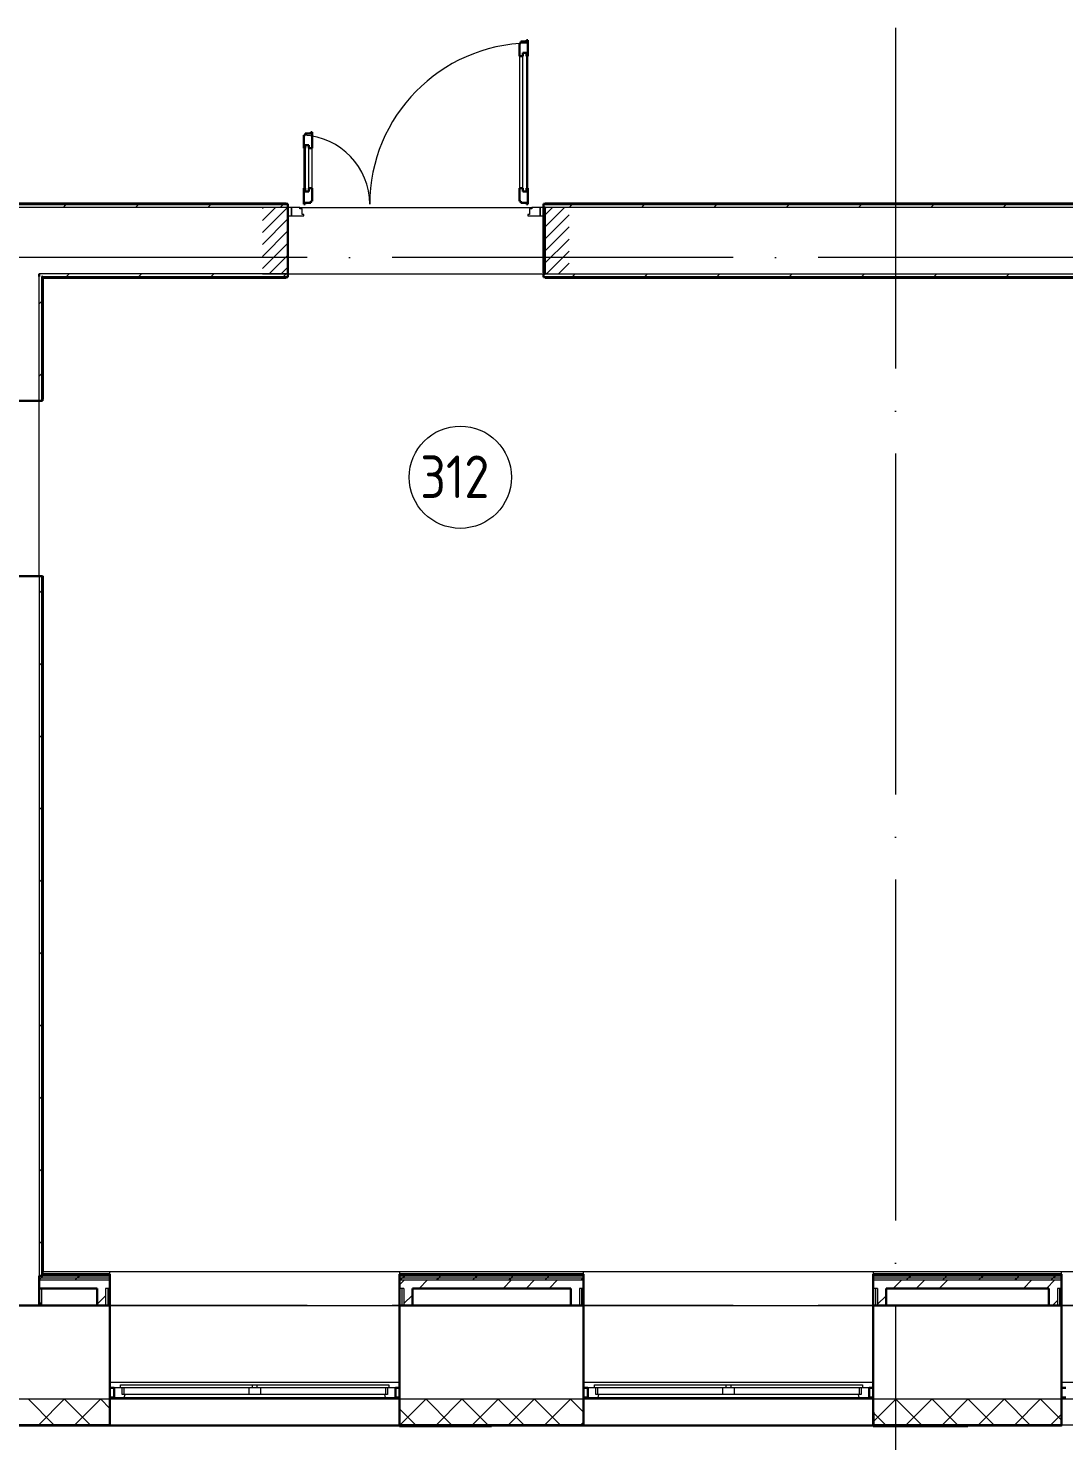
# Model space of a CAD drawing. Header units: millimetres. Extents: x -88595 to 880822, y -1054509 to -148035.
# Drawn here: x 434994 to 441071, y -283645 to -275356 of the extents above; entities that cross this region are included whole.
import ezdxf

# ---------------------------------------------------------------- set-up
doc = ezdxf.new("R2010")
doc.units = ezdxf.units.MM
doc.linetypes.add('ADSK_Линия сетки', pattern=[25, 20, -2.5, 0, -2.5])
doc.linetypes.add('ADSK_Штриховая_ш2 п1_5', pattern=[4.5, 3, -1.5])
for name, color, linetype, lineweight in [('_ Окна', 7, 'Continuous', 30), ('Двери', 7, 'Continuous', 9), ('Марки помещений', 7, 'Continuous', 20), ('Оборудование', 7, 'Continuous', 18), ('Ограждение', 7, 'Continuous', 9), ('Окна', 7, 'Continuous', 9), ('Оси', 7, 'Continuous', 9), ('Стены внутренние', 7, 'Continuous', 18), ('Стены наружные', 7, 'Continuous', 18), ('Стены штриховка', 7, 'Continuous', 9)]:
    doc.layers.add(name, color=color, linetype=linetype, lineweight=lineweight)
doc.layers.add('Двери открывание', color=7, linetype='Continuous', lineweight=9, true_color=0xc0c0c0)
doc.styles.add('GOST Common_2', font='GOST_Common.ttf', dxfattribs={"width": 0.9, "height": 350})

# ---------------------------------------------------------------- blocks, each defined once
blk = doc.blocks.new('3 этаж')
at = {"layer": 'Двери', "lineweight": 18, "true_color": 0xff0000}
h = blk.add_hatch(dxfattribs=at)
h.set_pattern_fill('FP_3', color=1, style=0, pattern_type=2)
h.set_pattern_definition([(45, (449023.9, 649823.86), (-35.3553, 35.3553), [])])
h.paths.add_polyline_path([(450048.9, 649628.9), (450048.9, 650018.9), (449898.9, 650018.9), (449898.9, 649628.9)])
h.paths.add_polyline_path([(448248.9, 649628.9), (448398.9, 649628.9), (448398.9, 650018.9), (448248.9, 650018.9), (448248.9, 650011.7)])
at = {"layer": '_ Окна'}
for p, q in [((447378.9, 643091.9), (447353.9, 643091.9)), ((447353.9, 643033.9), (447378.9, 643033.9)), ((447378.9, 643033.9), (447378.9, 643091.9)), ((449053.9, 643091.9), (449028.9, 643091.9)), ((449028.9, 643091.9), (449028.9, 643033.9)), ((449028.9, 643033.9), (449053.9, 643033.9)), ((450158.9, 643091.9), (450133.9, 643091.9)), ((450133.9, 643033.9), (450158.9, 643033.9)), ((450158.9, 643033.9), (450158.9, 643091.9)), ((451833.9, 643091.9), (451808.9, 643091.9)), ((451808.9, 643091.9), (451808.9, 643033.9)), ((451808.9, 643033.9), (451833.9, 643033.9)), ((452963.9, 643091.9), (452938.9, 643091.9)), ((452938.9, 643033.9), (452963.9, 643033.9))]:
    blk.add_line(p, q, dxfattribs=at)
at = {"layer": '_ Окна', "lineweight": 18}
for p, q in [((447416.9, 643091.9), (447378.9, 643091.9)), ((447378.9, 643091.9), (447378.9, 643033.9)), ((447378.9, 643033.9), (447438.3, 643033.9)), ((447424.9, 643050.9), (447424.9, 643091.9)), ((447436.9, 643050.9), (447424.9, 643050.9)), ((447438.3, 643033.9), (447442.9, 643050.9)), ((448964.9, 643050.9), (448969.5, 643033.9)), ((448969.5, 643033.9), (449028.9, 643033.9)), ((448982.9, 643050.9), (448970.9, 643050.9)), ((448982.9, 643091.9), (448982.9, 643050.9)), ((449028.9, 643091.9), (448990.9, 643091.9)), ((449028.9, 643033.9), (449028.9, 643091.9)), ((450196.9, 643091.9), (450158.9, 643091.9)), ((450158.9, 643091.9), (450158.9, 643033.9)), ((450158.9, 643033.9), (450218.3, 643033.9)), ((450204.9, 643050.9), (450204.9, 643091.9)), ((450216.9, 643050.9), (450204.9, 643050.9)), ((450218.3, 643033.9), (450222.9, 643050.9)), ((451744.9, 643050.9), (451749.5, 643033.9)), ((451749.5, 643033.9), (451808.9, 643033.9)), ((451762.9, 643050.9), (451750.9, 643050.9)), ((451762.9, 643091.9), (451762.9, 643050.9)), ((451808.9, 643091.9), (451770.9, 643091.9)), ((451808.9, 643033.9), (451808.9, 643091.9))]:
    blk.add_line(p, q, dxfattribs=at)
at = {"layer": 'Двери', "lineweight": 30}
for p, q in [((449798.9, 650991.9), (449764.9, 650991.9)), ((449764.9, 650991.9), (449764.9, 650982.9)), ((449806.9, 651000.9), (449798.9, 651000.9)), ((449798.9, 651000.9), (449798.9, 650991.9)), ((449806.9, 650906.9), (449806.9, 651000.9)), ((449764.9, 650982.9), (449756.9, 650982.9)), ((449756.9, 650982.9), (449756.9, 650906.9)), ((449776.9, 650906.9), (449776.9, 650924.9)), ((449776.9, 650924.9), (449797.9, 650924.9)), ((449797.9, 650924.9), (449797.9, 650906.9)), ((449756.9, 650906.9), (449776.9, 650906.9)), ((449797.9, 650906.9), (449806.9, 650906.9)), ((448498.9, 650442.9), (448490.9, 650442.9)), ((448490.9, 650442.9), (448490.9, 650366.9)), ((448532.9, 650451.9), (448498.9, 650451.9)), ((448498.9, 650451.9), (448498.9, 650442.9)), ((448540.9, 650460.9), (448532.9, 650460.9)), ((448532.9, 650460.9), (448532.9, 650451.9)), ((448540.9, 650366.9), (448540.9, 650460.9)), ((448499.9, 650366.9), (448490.9, 650366.9)), ((448499.9, 650384.9), (448499.9, 650366.9)), ((448520.9, 650384.9), (448499.9, 650384.9)), ((448520.9, 650366.9), (448520.9, 650384.9)), ((448540.9, 650366.9), (448520.9, 650366.9)), ((448490.9, 650130.9), (448490.9, 650036.9)), ((448499.9, 650130.9), (448490.9, 650130.9)), ((448499.9, 650112.9), (448499.9, 650130.9)), ((448520.9, 650112.9), (448499.9, 650112.9)), ((448520.9, 650130.9), (448520.9, 650112.9)), ((448540.9, 650130.9), (448520.9, 650130.9)), ((448540.9, 650054.9), (448540.9, 650130.9)), ((449756.9, 650130.9), (449756.9, 650054.9)), ((449756.9, 650130.9), (449776.9, 650130.9)), ((449776.9, 650130.9), (449776.9, 650112.9)), ((449776.9, 650112.9), (449797.9, 650112.9)), ((449797.9, 650130.9), (449806.9, 650130.9)), ((449797.9, 650112.9), (449797.9, 650130.9)), ((449806.9, 650036.9), (449806.9, 650130.9)), ((448490.9, 650036.9), (448498.9, 650036.9)), ((448498.9, 650036.9), (448498.9, 650045.9)), ((448498.9, 650045.9), (448532.9, 650045.9)), ((448532.9, 650045.9), (448532.9, 650054.9)), ((448532.9, 650054.9), (448540.9, 650054.9)), ((449756.9, 650054.9), (449764.9, 650054.9)), ((449764.9, 650054.9), (449764.9, 650045.9)), ((449764.9, 650045.9), (449798.9, 650045.9)), ((449798.9, 650045.9), (449798.9, 650036.9)), ((449798.9, 650036.9), (449806.9, 650036.9))]:
    blk.add_line(p, q, dxfattribs=at)
at = {"layer": 'Двери'}
for p, q in [((449776.9, 650112.9), (449776.9, 650924.9)), ((449776.9, 650924.9), (449797.9, 650924.9)), ((449797.9, 650924.9), (449797.9, 650112.9)), ((449756.9, 650906.9), (449756.9, 650130.9)), ((449806.9, 650130.9), (449806.9, 650906.9)), ((448490.9, 650366.9), (448490.9, 650130.9)), ((448499.9, 650384.9), (448499.9, 650112.9)), ((448520.9, 650384.9), (448499.9, 650384.9)), ((448520.9, 650112.9), (448520.9, 650384.9)), ((448540.9, 650130.9), (448540.9, 650366.9)), ((448499.9, 650112.9), (448520.9, 650112.9)), ((449797.9, 650112.9), (449776.9, 650112.9)), ((448398.9, 650018.9), (448398.9, 649968.9)), ((448418.9, 650018.9), (448398.9, 650018.9)), ((448418.9, 649968.9), (448418.9, 650018.9)), ((448467.9, 650018.9), (448418.9, 650018.9)), ((448418.9, 650018.9), (448418.9, 649968.9)), ((448467.9, 650010.9), (448467.9, 650018.9)), ((448481.9, 650010.9), (448467.9, 650010.9)), ((448481.9, 649976.9), (448481.9, 650010.9)), ((449829.9, 650010.9), (449815.9, 650010.9)), ((449815.9, 650010.9), (449815.9, 649976.9)), ((449829.9, 650018.9), (449829.9, 650010.9)), ((449878.9, 650018.9), (449829.9, 650018.9)), ((449898.9, 650018.9), (449878.9, 650018.9)), ((449878.9, 650018.9), (449878.9, 649968.9)), ((449878.9, 649968.9), (449878.9, 650018.9)), ((449898.9, 649968.9), (449898.9, 650018.9)), ((448398.9, 649968.9), (448418.9, 649968.9)), ((448418.9, 649968.9), (448490.9, 649968.9)), ((448490.9, 649976.9), (448481.9, 649976.9)), ((448490.9, 649968.9), (448490.9, 649976.9)), ((449815.9, 649976.9), (449806.9, 649976.9)), ((449806.9, 649976.9), (449806.9, 649968.9)), ((449806.9, 649968.9), (449878.9, 649968.9)), ((449878.9, 649968.9), (449898.9, 649968.9))]:
    blk.add_line(p, q, dxfattribs=at)
at = {"layer": 'Двери', "linetype": 'ADSK_Штриховая_ш2 п1_5'}
for p, q in [((448398.9, 650018.9), (448248.9, 650018.9)), ((448398.9, 649628.9), (448398.9, 650018.9)), ((450048.9, 650018.9), (449898.9, 650018.9)), ((449898.9, 650018.9), (449898.9, 649628.9)), ((448248.9, 649628.9), (448398.9, 649628.9)), ((449898.9, 649628.9), (450048.9, 649628.9))]:
    blk.add_line(p, q, dxfattribs=at)
at = {"layer": 'Двери открывание'}
for centre, radius, start, end in [((449824.9, 650036.9), 946, 91.09026, 180), ((448472.9, 650036.9), 406, 0, 87.45896)]:
    blk.add_arc(centre, radius, start, end, dxfattribs=at)
at = {"layer": 'Марки помещений'}
blk.add_circle((449410.2, 648435), 300, dxfattribs=at)
at = {"layer": 'Ограждение'}
for p, q in [((448388.9, 650043.9), (446523.9, 650043.9)), ((448388.9, 650043.9), (448388.9, 650038.8)), ((449908.9, 650038.9), (449908.9, 650043.9)), ((455088.9, 650043.9), (449908.9, 650043.9)), ((446958.9, 649608.9), (446963.9, 649603.9)), ((446963.9, 649603.9), (448388.9, 649603.9)), ((446963.9, 648893.9), (446963.9, 649603.9)), ((448388.9, 649608.9), (448388.9, 649603.9)), ((449908.9, 649603.9), (449908.9, 649608.9)), ((449908.9, 649603.9), (454793.9, 649603.9)), ((446963.9, 648893.9), (446958.9, 648893.9)), ((446958.9, 647853.9), (446963.9, 647853.9)), ((446963.9, 643773.9), (446963.9, 647853.9)), ((446958.9, 643773.9), (454798.9, 643773.9)), ((447353.9, 643758.9), (447353.9, 643773.9)), ((447353.9, 643773.9), (449053.9, 643773.9)), ((449053.9, 643773.9), (449053.9, 643758.9)), ((450133.9, 643758.9), (450133.9, 643773.9)), ((450133.9, 643773.9), (451833.9, 643773.9)), ((451833.9, 643773.9), (451833.9, 643758.9)), ((452938.9, 643758.9), (452938.9, 643773.9)), ((452938.9, 643773.9), (454638.9, 643773.9)), ((446953.9, 643573.9), (446953.9, 643673.9)), ((447353.9, 643573.9), (449053.9, 643573.9)), ((450133.9, 643573.9), (451833.9, 643573.9)), ((452938.9, 643573.9), (454638.9, 643573.9)), ((447353.9, 643123.9), (449053.9, 643123.9)), ((450133.9, 643123.9), (451833.9, 643123.9)), ((452938.9, 643123.9), (454638.9, 643123.9))]:
    blk.add_line(p, q, dxfattribs=at)
at = {"layer": 'Окна'}
for p, q in [((447416.9, 643108.9), (448188.9, 643108.9)), ((447416.9, 643091.9), (447416.9, 643108.9)), ((448188.9, 643091.9), (447416.9, 643091.9)), ((447436.9, 643050.9), (447436.9, 643091.9)), ((448168.9, 643050.9), (447436.9, 643050.9)), ((447438.3, 643033.9), (448969.5, 643033.9)), ((448168.9, 643091.9), (448168.9, 643050.9)), ((448238.9, 643050.9), (448168.9, 643050.9)), ((448188.9, 643108.9), (448218.9, 643108.9)), ((448188.9, 643108.9), (448188.9, 643091.9)), ((448218.9, 643091.9), (448188.9, 643091.9)), ((448218.9, 643108.9), (448990.9, 643108.9)), ((448218.9, 643091.9), (448218.9, 643108.9)), ((448990.9, 643091.9), (448218.9, 643091.9)), ((448238.9, 643050.9), (448238.9, 643091.9)), ((448970.9, 643050.9), (448238.9, 643050.9)), ((448970.9, 643091.9), (448970.9, 643050.9)), ((448990.9, 643108.9), (448990.9, 643091.9)), ((450196.9, 643108.9), (450968.9, 643108.9)), ((450196.9, 643091.9), (450196.9, 643108.9)), ((450968.9, 643091.9), (450196.9, 643091.9)), ((450216.9, 643050.9), (450216.9, 643091.9)), ((450948.9, 643050.9), (450216.9, 643050.9)), ((450218.3, 643033.9), (451749.5, 643033.9)), ((450948.9, 643091.9), (450948.9, 643050.9)), ((451018.9, 643050.9), (450948.9, 643050.9)), ((450968.9, 643108.9), (450998.9, 643108.9)), ((450968.9, 643108.9), (450968.9, 643091.9)), ((450998.9, 643091.9), (450968.9, 643091.9)), ((450998.9, 643108.9), (451770.9, 643108.9)), ((450998.9, 643091.9), (450998.9, 643108.9)), ((451770.9, 643091.9), (450998.9, 643091.9)), ((451018.9, 643050.9), (451018.9, 643091.9)), ((451750.9, 643050.9), (451018.9, 643050.9)), ((451750.9, 643091.9), (451750.9, 643050.9)), ((451770.9, 643108.9), (451770.9, 643091.9))]:
    blk.add_line(p, q, dxfattribs=at)
at = {"layer": 'Оси', "linetype": 'ADSK_Линия сетки', "ltscale": 100}
for p, q in [((451963.9, 661073.9), (451963.9, 629947.7)), ((466011.2, 649723.9), (389071.6, 649723.9)), ((466011.2, 643573.9), (389071.6, 643573.9))]:
    blk.add_line(p, q, dxfattribs=at)
at = {"layer": 'Стены внутренние'}
for p, q in [((448398.9, 650018.9), (446548.9, 650018.9)), ((448467.9, 650018.9), (449829.9, 650018.9)), ((455098.9, 650018.9), (449908.9, 650018.9)), ((449908.9, 650013.9), (449908.9, 649633.9)), ((446938.9, 647853.9), (446938.9, 649613.9)), ((448398.9, 649628.9), (449898.9, 649628.9)), ((449908.9, 649628.9), (454803.9, 649628.9)), ((458508.9, 643023.9), (432359.9, 643023.9)), ((449053.9, 642871.9), (447353.9, 642871.9)), ((451833.9, 642871.9), (450133.9, 642871.9)), ((454638.9, 642871.9), (452938.9, 642871.9))]:
    blk.add_line(p, q, dxfattribs=at)
at = {"layer": 'Стены внутренние', "lineweight": 30}
for p, q in [((448398.9, 649628.9), (448398.9, 650018.9)), ((449908.9, 650018.9), (449908.9, 650013.9)), ((446938.9, 649613.9), (446938.9, 649628.9)), ((449908.9, 649633.9), (449908.9, 649628.9)), ((446598.9, 648883.9), (446938.9, 648883.9)), ((446938.9, 647853.9), (446598.9, 647853.9)), ((446938.9, 643573.9), (446938.9, 643673.9)), ((447278.9, 643573.9), (446548.9, 643573.9)), ((447353.9, 642871.9), (447353.9, 643573.9)), ((449053.9, 643573.9), (449053.9, 642871.9)), ((450058.9, 643573.9), (449128.9, 643573.9)), ((450133.9, 642871.9), (450133.9, 643573.9)), ((451833.9, 643573.9), (451833.9, 642871.9)), ((452863.9, 643573.9), (451908.9, 643573.9)), ((452938.9, 642871.9), (452938.9, 643573.9)), ((446278.9, 642871.9), (447353.9, 642871.9)), ((449053.9, 642871.9), (450133.9, 642871.9)), ((451833.9, 642871.9), (452938.9, 642871.9))]:
    blk.add_line(p, q, dxfattribs=at)
at = {"layer": 'Стены внутренние', "linetype": 'Continuous', "lineweight": 9}
for p, q in [((447025.5, 642873.9), (446875.5, 643023.9)), ((446936, 642873.9), (447086, 643023.9)), ((447237.6, 642873.9), (447087.6, 643023.9)), ((447148.2, 642873.9), (447298.2, 643023.9)), ((447353.9, 642969.7), (447299.8, 643023.9)), ((449146.8, 642873.9), (449053.9, 642966.8)), ((449057.4, 642873.9), (449207.4, 643023.9)), ((449358.9, 642873.9), (449208.9, 643023.9)), ((449269.5, 642873.9), (449419.5, 643023.9)), ((449571.1, 642873.9), (449421.1, 643023.9)), ((449481.6, 642873.9), (449631.6, 643023.9)), ((449783.2, 642873.9), (449633.2, 643023.9)), ((449693.8, 642873.9), (449843.8, 643023.9)), ((449995.3, 642873.9), (449845.3, 643023.9)), ((449905.9, 642873.9), (450055.9, 643023.9)), ((450133.5, 642947.9), (450057.5, 643023.9)), ((451835.9, 642894.7), (451965.1, 643023.9)), ((452116.7, 642873.9), (451966.7, 643023.9)), ((452027.2, 642873.9), (452177.2, 643023.9)), ((452328.8, 642873.9), (452178.8, 643023.9)), ((452239.3, 642873.9), (452389.3, 643023.9)), ((452540.9, 642873.9), (452390.9, 643023.9)), ((452451.5, 642873.9), (452601.5, 643023.9)), ((452753.1, 642873.9), (452603.1, 643023.9)), ((452663.6, 642873.9), (452813.6, 643023.9)), ((452936.9, 642902.2), (452815.2, 643023.9)), ((446914.3, 642871.9), (446913.1, 642873.9)), ((449121.9, 642872.6), (449121.5, 642871.9)), ((449474.6, 642873.9), (449473.4, 642871.9)), ((450118, 642873.9), (450131.9, 642887.7)), ((450131.9, 642884), (450133.9, 642884)), ((451904.5, 642873.9), (451835.9, 642942.5)), ((451938.2, 642873.9), (451937.1, 642871.9)), ((451959, 642871.9), (451957.8, 642873.9)), ((452193.6, 642871.9), (452192.4, 642873.9)), ((452780.2, 642871.9), (452779, 642873.9)), ((452875.7, 642873.9), (452936.9, 642935))]:
    blk.add_line(p, q, dxfattribs=at)
at = {"layer": 'Стены наружные', "lineweight": 30}
for p, q in [((448398.9, 650038.9), (446528.9, 650038.9)), ((448398.9, 650018.9), (448398.9, 650038.9)), ((449898.9, 650038.9), (449898.9, 650018.9)), ((455098.9, 650038.9), (449898.9, 650038.9)), ((449898.9, 650018.9), (449908.9, 650018.9)), ((449908.9, 650013.9), (449898.9, 650013.9)), ((449898.9, 650013.9), (449898.9, 649633.9)), ((446953.9, 649613.9), (446958.9, 649613.9)), ((446958.9, 648883.9), (446958.9, 649608.9)), ((446958.9, 649608.9), (448398.9, 649608.9)), ((448398.9, 649608.9), (448398.9, 649628.9)), ((449898.9, 649633.9), (449908.9, 649633.9)), ((449908.9, 649628.9), (449898.9, 649628.9)), ((449898.9, 649628.9), (449898.9, 649608.9)), ((449898.9, 649608.9), (454798.9, 649608.9)), ((446938.9, 648883.9), (446958.9, 648883.9)), ((446958.9, 647853.9), (446938.9, 647853.9)), ((446958.9, 643758.9), (446958.9, 647853.9)), ((446938.9, 643748.9), (446953.9, 643748.9)), ((446953.9, 643748.9), (446938.9, 643748.9)), ((446938.9, 643748.9), (446938.9, 643673.9)), ((446958.9, 643753.9), (446953.9, 643753.9)), ((447353.9, 643758.9), (446958.9, 643758.9)), ((447353.9, 643573.9), (447353.9, 643758.9)), ((450133.9, 643758.9), (449053.9, 643758.9)), ((449053.9, 643758.9), (449053.9, 643573.9)), ((450133.9, 643573.9), (450133.9, 643758.9)), ((452938.9, 643758.9), (451833.9, 643758.9)), ((451833.9, 643758.9), (451833.9, 643573.9)), ((452938.9, 643573.9), (452938.9, 643758.9)), ((446938.9, 643673.9), (447278.9, 643673.9)), ((447278.9, 643673.9), (447278.9, 643573.9)), ((449128.9, 643673.9), (450058.9, 643673.9)), ((449128.9, 643573.9), (449128.9, 643673.9)), ((450058.9, 643673.9), (450058.9, 643573.9)), ((451908.9, 643673.9), (452863.9, 643673.9)), ((451908.9, 643573.9), (451908.9, 643673.9)), ((452863.9, 643673.9), (452863.9, 643573.9)), ((447278.9, 643573.9), (447353.9, 643573.9)), ((449053.9, 643573.9), (449128.9, 643573.9)), ((450058.9, 643573.9), (450133.9, 643573.9)), ((451833.9, 643573.9), (451908.9, 643573.9)), ((452863.9, 643573.9), (452938.9, 643573.9)), ((449593.9, 642871.9), (449053.9, 642871.9)), ((449053.9, 642871.9), (449053.9, 642866.9)), ((449593.9, 642871.9), (449593.9, 642866.9)), ((451833.9, 642871.9), (452388.9, 642871.9)), ((451833.9, 642871.9), (451833.9, 642866.9)), ((452388.9, 642871.9), (452388.9, 642866.9)), ((449053.9, 642866.9), (449593.9, 642866.9)), ((452388.9, 642866.9), (451833.9, 642866.9))]:
    blk.add_line(p, q, dxfattribs=at)
at = {"layer": 'Стены наружные', "linetype": 'Continuous', "lineweight": 9}
for p, q in [((446883.6, 650033.9), (446888.6, 650038.9)), ((446954.3, 650033.9), (446959.3, 650038.9)), ((447025, 650033.9), (447030, 650038.9)), ((447080.7, 650018.9), (447095.7, 650033.9)), ((447095.7, 650033.9), (447100.7, 650038.9)), ((447166.4, 650033.9), (447171.4, 650038.9)), ((447237.1, 650033.9), (447242.1, 650038.9)), ((447307.8, 650033.9), (447312.8, 650038.9)), ((447378.5, 650033.9), (447383.5, 650038.9)), ((447449.2, 650033.9), (447454.2, 650038.9)), ((447505, 650018.9), (447520, 650033.9)), ((447520, 650033.9), (447525, 650038.9)), ((447590.7, 650033.9), (447595.7, 650038.9)), ((447661.4, 650033.9), (447666.4, 650038.9)), ((447732.1, 650033.9), (447737.1, 650038.9)), ((447802.8, 650033.9), (447807.8, 650038.9)), ((447873.5, 650033.9), (447878.5, 650038.9)), ((447929.2, 650018.9), (447944.2, 650033.9)), ((447944.2, 650033.9), (447949.2, 650038.9)), ((448014.9, 650033.9), (448019.9, 650038.9)), ((448085.6, 650033.9), (448090.6, 650038.9)), ((448156.3, 650033.9), (448161.3, 650038.9)), ((448227.1, 650033.9), (448232.1, 650038.9)), ((448297.8, 650033.9), (448302.8, 650038.9)), ((448353.5, 650018.9), (448368.5, 650033.9)), ((448368.5, 650033.9), (448373.5, 650038.9)), ((449924.1, 650033.9), (449929.1, 650038.9)), ((449994.8, 650033.9), (449999.8, 650038.9)), ((450050.5, 650018.9), (450065.5, 650033.9)), ((450065.5, 650033.9), (450070.5, 650038.9)), ((450136.2, 650033.9), (450141.2, 650038.9)), ((450207, 650033.9), (450212, 650038.9)), ((450277.7, 650033.9), (450282.7, 650038.9)), ((450348.4, 650033.9), (450353.4, 650038.9)), ((450419.1, 650033.9), (450424.1, 650038.9)), ((450474.8, 650018.9), (450489.8, 650033.9)), ((450489.8, 650033.9), (450494.8, 650038.9)), ((450560.5, 650033.9), (450565.5, 650038.9)), ((450631.2, 650033.9), (450636.2, 650038.9)), ((450701.9, 650033.9), (450706.9, 650038.9)), ((450772.6, 650033.9), (450777.6, 650038.9)), ((450843.4, 650033.9), (450848.4, 650038.9)), ((450899.1, 650018.9), (450914.1, 650033.9)), ((450914.1, 650033.9), (450919.1, 650038.9)), ((450984.8, 650033.9), (450989.8, 650038.9)), ((451055.5, 650033.9), (451060.5, 650038.9)), ((451126.2, 650033.9), (451131.2, 650038.9)), ((451196.9, 650033.9), (451201.9, 650038.9)), ((451267.6, 650033.9), (451272.6, 650038.9)), ((451323.3, 650018.9), (451338.3, 650033.9)), ((451338.3, 650033.9), (451343.3, 650038.9)), ((451409, 650033.9), (451414, 650038.9)), ((451479.8, 650033.9), (451484.8, 650038.9)), ((451550.5, 650033.9), (451555.5, 650038.9)), ((451621.2, 650033.9), (451626.2, 650038.9)), ((451691.9, 650033.9), (451696.9, 650038.9)), ((451747.6, 650018.9), (451762.6, 650033.9)), ((451762.6, 650033.9), (451767.6, 650038.9)), ((451833.3, 650033.9), (451838.3, 650038.9)), ((451904, 650033.9), (451909, 650038.9)), ((451974.7, 650033.9), (451979.7, 650038.9)), ((452045.4, 650033.9), (452050.4, 650038.9)), ((452116.1, 650033.9), (452121.1, 650038.9)), ((452171.9, 650018.9), (452186.9, 650033.9)), ((452186.9, 650033.9), (452191.9, 650038.9)), ((452257.6, 650033.9), (452262.6, 650038.9)), ((452328.3, 650033.9), (452333.3, 650038.9)), ((452399, 650033.9), (452404, 650038.9)), ((452469.7, 650033.9), (452474.7, 650038.9)), ((452540.4, 650033.9), (452545.4, 650038.9)), ((452596.1, 650018.9), (452611.1, 650033.9)), ((452611.1, 650033.9), (452616.1, 650038.9)), ((452681.8, 650033.9), (452686.8, 650038.9)), ((452752.5, 650033.9), (452757.5, 650038.9)), ((452823.3, 650033.9), (452828.3, 650038.9)), ((452894, 650033.9), (452899, 650038.9)), ((449898.9, 649815.8), (449908.9, 649825.8)), ((449898.9, 649658.6), (449908.9, 649668.6)), ((446953.9, 649609.2), (446958.5, 649613.9)), ((447024.2, 649608.9), (447029.2, 649613.9)), ((447095, 649608.9), (447100, 649613.9)), ((447100, 649613.9), (447115, 649628.9)), ((447165.7, 649608.9), (447170.7, 649613.9)), ((447236.4, 649608.9), (447241.4, 649613.9)), ((447307.1, 649608.9), (447312.1, 649613.9)), ((447377.8, 649608.9), (447382.8, 649613.9)), ((447448.5, 649608.9), (447453.5, 649613.9)), ((447519.2, 649608.9), (447524.2, 649613.9)), ((447524.2, 649613.9), (447539.2, 649628.9)), ((447589.9, 649608.9), (447594.9, 649613.9)), ((447660.6, 649608.9), (447665.6, 649613.9)), ((447731.3, 649608.9), (447736.3, 649613.9)), ((447802.1, 649608.9), (447807.1, 649613.9)), ((447872.8, 649608.9), (447877.8, 649613.9)), ((447943.5, 649608.9), (447948.5, 649613.9)), ((447948.5, 649613.9), (447963.5, 649628.9)), ((448014.2, 649608.9), (448019.2, 649613.9)), ((448084.9, 649608.9), (448089.9, 649613.9)), ((448155.6, 649608.9), (448160.6, 649613.9)), ((448226.3, 649608.9), (448231.3, 649613.9)), ((448297, 649608.9), (448302, 649613.9)), ((448367.7, 649608.9), (448372.7, 649613.9)), ((448372.7, 649613.9), (448387.7, 649628.9)), ((449923.4, 649608.9), (449928.4, 649613.9)), ((449994.1, 649608.9), (449999.1, 649613.9)), ((450064.8, 649608.9), (450069.8, 649613.9)), ((450069.8, 649613.9), (450084.8, 649628.9)), ((450135.5, 649608.9), (450140.5, 649613.9)), ((450206.2, 649608.9), (450211.2, 649613.9)), ((450276.9, 649608.9), (450281.9, 649613.9)), ((450347.6, 649608.9), (450352.6, 649613.9)), ((450418.4, 649608.9), (450423.4, 649613.9)), ((450489.1, 649608.9), (450494.1, 649613.9)), ((450494.1, 649613.9), (450509.1, 649628.9)), ((450559.8, 649608.9), (450564.8, 649613.9)), ((450630.5, 649608.9), (450635.5, 649613.9)), ((450701.2, 649608.9), (450706.2, 649613.9)), ((450771.9, 649608.9), (450776.9, 649613.9)), ((450842.6, 649608.9), (450847.6, 649613.9)), ((450913.3, 649608.9), (450918.3, 649613.9)), ((450918.3, 649613.9), (450933.3, 649628.9)), ((450984, 649608.9), (450989, 649613.9)), ((451054.8, 649608.9), (451059.8, 649613.9)), ((451125.5, 649608.9), (451130.5, 649613.9)), ((451196.2, 649608.9), (451201.2, 649613.9)), ((451266.9, 649608.9), (451271.9, 649613.9)), ((451337.6, 649608.9), (451342.6, 649613.9)), ((451342.6, 649613.9), (451357.6, 649628.9)), ((451408.3, 649608.9), (451413.3, 649613.9)), ((451479, 649608.9), (451484, 649613.9)), ((451549.7, 649608.9), (451554.7, 649613.9)), ((451620.4, 649608.9), (451625.4, 649613.9)), ((451691.1, 649608.9), (451696.1, 649613.9)), ((451761.9, 649608.9), (451766.9, 649613.9)), ((451766.9, 649613.9), (451781.9, 649628.9)), ((451832.6, 649608.9), (451837.6, 649613.9)), ((451903.3, 649608.9), (451908.3, 649613.9)), ((451974, 649608.9), (451979, 649613.9)), ((452044.7, 649608.9), (452049.7, 649613.9)), ((452115.4, 649608.9), (452120.4, 649613.9)), ((452186.1, 649608.9), (452191.1, 649613.9)), ((452191.1, 649613.9), (452206.1, 649628.9)), ((452256.8, 649608.9), (452261.8, 649613.9)), ((452327.5, 649608.9), (452332.5, 649613.9)), ((452398.3, 649608.9), (452403.3, 649613.9)), ((452469, 649608.9), (452474, 649613.9)), ((452539.7, 649608.9), (452544.7, 649613.9)), ((452610.4, 649608.9), (452615.4, 649613.9)), ((452615.4, 649613.9), (452630.4, 649628.9)), ((452681.1, 649608.9), (452686.1, 649613.9)), ((452751.8, 649608.9), (452756.8, 649613.9)), ((452822.5, 649608.9), (452827.5, 649613.9)), ((452893.2, 649608.9), (452898.2, 649613.9)), ((446953.9, 649538.5), (446958.9, 649543.5)), ((446938.9, 649452.8), (446953.9, 649467.8)), ((446953.9, 649467.8), (446958.9, 649472.8)), ((446953.9, 649397.1), (446958.9, 649402.1)), ((446953.9, 649326.4), (446958.9, 649331.4)), ((446953.9, 649255.7), (446958.9, 649260.7)), ((446953.9, 649185), (446958.9, 649190)), ((446953.9, 649114.3), (446958.9, 649119.3)), ((446938.9, 649028.5), (446953.9, 649043.5)), ((446953.9, 649043.5), (446958.9, 649048.5)), ((446953.9, 648972.8), (446958.9, 648977.8)), ((446953.9, 648902.1), (446958.9, 648907.1)), ((446953.9, 647841.5), (446958.9, 647846.5)), ((446938.9, 647755.8), (446953.9, 647770.8)), ((446953.9, 647770.8), (446958.9, 647775.8)), ((446953.9, 647700), (446958.9, 647705)), ((446953.9, 647629.3), (446958.9, 647634.3)), ((446953.9, 647558.6), (446958.9, 647563.6)), ((446953.9, 647487.9), (446958.9, 647492.9)), ((446938.9, 647331.5), (446953.9, 647346.5)), ((446953.9, 647417.2), (446958.9, 647422.2)), ((446953.9, 647346.5), (446958.9, 647351.5)), ((446953.9, 647275.8), (446958.9, 647280.8)), ((446953.9, 647205.1), (446958.9, 647210.1)), ((446953.9, 647134.4), (446958.9, 647139.4)), ((446953.9, 647063.6), (446958.9, 647068.6)), ((446953.9, 646992.9), (446958.9, 646997.9)), ((446938.9, 646907.2), (446953.9, 646922.2)), ((446953.9, 646922.2), (446958.9, 646927.2)), ((446953.9, 646851.5), (446958.9, 646856.5)), ((446953.9, 646780.8), (446958.9, 646785.8)), ((446953.9, 646710.1), (446958.9, 646715.1)), ((446953.9, 646639.4), (446958.9, 646644.4)), ((446953.9, 646568.7), (446958.9, 646573.7)), ((446938.9, 646483), (446953.9, 646498)), ((446953.9, 646498), (446958.9, 646503)), ((446953.9, 646427.2), (446958.9, 646432.2)), ((446953.9, 646356.5), (446958.9, 646361.5)), ((446953.9, 646285.8), (446958.9, 646290.8)), ((446953.9, 646215.1), (446958.9, 646220.1)), ((446953.9, 646144.4), (446958.9, 646149.4)), ((446938.9, 646058.7), (446953.9, 646073.7)), ((446953.9, 646073.7), (446958.9, 646078.7)), ((446953.9, 646003), (446958.9, 646008)), ((446953.9, 645932.3), (446958.9, 645937.3)), ((446953.9, 645861.6), (446958.9, 645866.6)), ((446953.9, 645790.9), (446958.9, 645795.9)), ((446953.9, 645720.1), (446958.9, 645725.1)), ((446938.9, 645634.4), (446953.9, 645649.4)), ((446953.9, 645649.4), (446958.9, 645654.4)), ((446953.9, 645578.7), (446958.9, 645583.7)), ((446953.9, 645508), (446958.9, 645513)), ((446953.9, 645437.3), (446958.9, 645442.3)), ((446953.9, 645366.6), (446958.9, 645371.6)), ((446953.9, 645295.9), (446958.9, 645300.9)), ((446938.9, 645210.2), (446953.9, 645225.2)), ((446953.9, 645225.2), (446958.9, 645230.2)), ((446953.9, 645154.5), (446958.9, 645159.5)), ((446953.9, 645083.7), (446958.9, 645088.7)), ((446953.9, 645013), (446958.9, 645018)), ((446953.9, 644942.3), (446958.9, 644947.3)), ((446953.9, 644871.6), (446958.9, 644876.6)), ((446938.9, 644785.9), (446953.9, 644800.9)), ((446953.9, 644800.9), (446958.9, 644805.9)), ((446953.9, 644730.2), (446958.9, 644735.2)), ((446953.9, 644659.5), (446958.9, 644664.5)), ((446953.9, 644588.8), (446958.9, 644593.8)), ((446953.9, 644518.1), (446958.9, 644523.1)), ((446953.9, 644447.4), (446958.9, 644452.4)), ((446938.9, 644361.6), (446953.9, 644376.6)), ((446953.9, 644376.6), (446958.9, 644381.6)), ((446953.9, 644305.9), (446958.9, 644310.9)), ((446953.9, 644235.2), (446958.9, 644240.2)), ((446953.9, 644164.5), (446958.9, 644169.5)), ((446953.9, 644093.8), (446958.9, 644098.8)), ((446938.9, 643937.4), (446953.9, 643952.4)), ((446953.9, 644023.1), (446958.9, 644028.1)), ((446953.9, 643952.4), (446958.9, 643957.4)), ((446953.9, 643881.7), (446958.9, 643886.7)), ((446953.9, 643811), (446958.9, 643816)), ((446938.9, 643725.2), (446950, 643736.4)), ((446950, 643736.4), (446962.5, 643748.9)), ((446967.5, 643753.9), (446972.5, 643758.9)), ((447038.2, 643753.9), (447043.2, 643758.9)), ((447108.9, 643753.9), (447113.9, 643758.9)), ((447149.6, 643723.9), (447162.1, 643736.4)), ((447162.1, 643736.4), (447174.6, 643748.9)), ((447174.6, 643748.9), (447179.6, 643753.9)), ((447179.6, 643753.9), (447184.6, 643758.9)), ((447250.4, 643753.9), (447255.4, 643758.9)), ((447321.1, 643753.9), (447326.1, 643758.9)), ((449053.9, 643694.9), (449082.9, 643723.9)), ((449058.8, 643723.9), (449071.3, 643736.4)), ((449071.3, 643736.4), (449083.8, 643748.9)), ((449088.8, 643753.9), (449093.8, 643758.9)), ((449159.5, 643753.9), (449164.5, 643758.9)), ((449167.8, 643673.9), (449217.8, 643723.9)), ((449230.3, 643753.9), (449235.3, 643758.9)), ((449271, 643723.9), (449283.5, 643736.4)), ((449283.5, 643736.4), (449296, 643748.9)), ((449296, 643748.9), (449301, 643753.9)), ((449301, 643753.9), (449306, 643758.9)), ((449371.7, 643753.9), (449376.7, 643758.9)), ((449442.4, 643753.9), (449447.4, 643758.9)), ((449483.1, 643723.9), (449495.6, 643736.4)), ((449495.6, 643736.4), (449508.1, 643748.9)), ((449513.1, 643753.9), (449518.1, 643758.9)), ((449583.8, 643753.9), (449588.8, 643758.9)), ((449654.5, 643753.9), (449659.5, 643758.9)), ((449661.3, 643673.9), (449711.3, 643723.9)), ((449695.2, 643723.9), (449707.7, 643736.4)), ((449707.7, 643736.4), (449720.2, 643748.9)), ((449720.2, 643748.9), (449725.2, 643753.9)), ((449725.2, 643753.9), (449730.2, 643758.9)), ((449795.9, 643753.9), (449800.9, 643758.9)), ((449796.2, 643673.9), (449846.2, 643723.9)), ((449866.7, 643753.9), (449871.7, 643758.9)), ((449907.4, 643723.9), (449919.9, 643736.4)), ((449919.9, 643736.4), (449932.4, 643748.9)), ((449931.1, 643673.9), (449981.1, 643723.9)), ((449937.4, 643753.9), (449942.4, 643758.9)), ((450008.1, 643753.9), (450013.1, 643758.9)), ((450078.8, 643753.9), (450083.8, 643758.9)), ((450119.5, 643723.9), (450132, 643736.4)), ((450132, 643736.4), (450133.9, 643738.3)), ((451833.9, 643741.2), (451841.6, 643748.9)), ((451841.6, 643748.9), (451846.6, 643753.9)), ((451846.6, 643753.9), (451851.6, 643758.9)), ((451917.3, 643753.9), (451922.3, 643758.9)), ((451951.2, 643673.9), (452001.2, 643723.9)), ((451988, 643753.9), (451993, 643758.9)), ((452028.7, 643723.9), (452041.2, 643736.4)), ((452041.2, 643736.4), (452053.7, 643748.9)), ((452058.7, 643753.9), (452063.7, 643758.9)), ((452086.2, 643673.9), (452136.2, 643723.9)), ((452129.4, 643753.9), (452134.4, 643758.9)), ((452200.1, 643753.9), (452205.1, 643758.9)), ((452221.1, 643673.9), (452271.1, 643723.9)), ((452240.8, 643723.9), (452253.3, 643736.4)), ((452253.3, 643736.4), (452265.8, 643748.9)), ((452265.8, 643748.9), (452270.8, 643753.9)), ((452270.8, 643753.9), (452275.8, 643758.9)), ((452341.5, 643753.9), (452346.5, 643758.9)), ((452412.2, 643753.9), (452417.2, 643758.9)), ((452453, 643723.9), (452465.5, 643736.4)), ((452465.5, 643736.4), (452478, 643748.9)), ((452483, 643753.9), (452488, 643758.9)), ((452553.7, 643753.9), (452558.7, 643758.9)), ((452624.4, 643753.9), (452629.4, 643758.9)), ((452665.1, 643723.9), (452677.6, 643736.4)), ((452677.6, 643736.4), (452690.1, 643748.9)), ((452690.1, 643748.9), (452695.1, 643753.9)), ((452695.1, 643753.9), (452700.1, 643758.9)), ((452714.6, 643673.9), (452764.6, 643723.9)), ((452765.8, 643753.9), (452770.8, 643758.9)), ((452836.5, 643753.9), (452841.5, 643758.9)), ((452849.5, 643673.9), (452899.5, 643723.9)), ((452877.2, 643723.9), (452889.7, 643736.4)), ((452889.7, 643736.4), (452902.2, 643748.9)), ((452907.2, 643753.9), (452912.2, 643758.9)), ((447278.9, 643581.5), (447328.9, 643631.5)), ((449078.9, 643584.9), (449128.9, 643634.9)), ((451858.9, 643581.5), (451908.9, 643631.5)), ((452884.4, 643573.9), (452913.9, 643603.3)), ((449121.5, 642871.9), (449118.6, 642866.9)), ((449473.4, 642871.9), (449470.7, 642867.1)), ((451937.1, 642871.9), (451934.2, 642866.9)), ((451961.8, 642866.9), (451959, 642871.9)), ((452195.2, 642869), (452193.6, 642871.9))]:
    blk.add_line(p, q, dxfattribs=at)
at = {"layer": 'Стены наружные'}
for p, q in [((448398.9, 649628.9), (446938.9, 649628.9)), ((446938.9, 647853.9), (446938.9, 643748.9)), ((446946.4, 643588.9), (446953.9, 643588.9)), ((446946.4, 643573.9), (446946.4, 643588.9)), ((452938.9, 642871.9), (452938.9, 642866.9)), ((449053.9, 642866.9), (446278.9, 642866.9)), ((451833.9, 642866.9), (449593.9, 642866.9)), ((452938.9, 642866.9), (452388.9, 642866.9))]:
    blk.add_line(p, q, dxfattribs=at)
at = {"layer": 'Стены штриховка'}
for p, q in [((448398.9, 650033.9), (446533.9, 650033.9)), ((455098.9, 650033.9), (449898.9, 650033.9)), ((446953.9, 648883.9), (446953.9, 649613.9)), ((446958.9, 649613.9), (448398.9, 649613.9)), ((449898.9, 649613.9), (454803.9, 649613.9)), ((446953.9, 643753.9), (446953.9, 647853.9)), ((446938.9, 643736.4), (447353.9, 643736.4)), ((446938.9, 643723.9), (447353.9, 643723.9)), ((446953.9, 643748.9), (447353.9, 643748.9)), ((447353.9, 643748.9), (446953.9, 643748.9)), ((447353.9, 643753.9), (446958.9, 643753.9)), ((450133.9, 643753.9), (449053.9, 643753.9)), ((449053.9, 643748.9), (450133.9, 643748.9)), ((450133.9, 643748.9), (449053.9, 643748.9)), ((449053.9, 643736.4), (450133.9, 643736.4)), ((449053.9, 643723.9), (450133.9, 643723.9)), ((452938.9, 643753.9), (451833.9, 643753.9)), ((451833.9, 643748.9), (452938.9, 643748.9)), ((452938.9, 643748.9), (451833.9, 643748.9)), ((451833.9, 643736.4), (452938.9, 643736.4)), ((451833.9, 643723.9), (452938.9, 643723.9)), ((447353.9, 643673.9), (447328.9, 643673.9)), ((447328.9, 643673.9), (447328.9, 643573.9)), ((447341.4, 643673.9), (447341.4, 643573.9)), ((449078.9, 643673.9), (449053.9, 643673.9)), ((449066.4, 643673.9), (449066.4, 643573.9)), ((449078.9, 643673.9), (449078.9, 643573.9)), ((450133.9, 643673.9), (450108.9, 643673.9)), ((450108.9, 643673.9), (450108.9, 643573.9)), ((450121.4, 643673.9), (450121.4, 643573.9)), ((451858.9, 643673.9), (451833.9, 643673.9)), ((451846.4, 643673.9), (451846.4, 643573.9)), ((451858.9, 643673.9), (451858.9, 643573.9)), ((452938.9, 643673.9), (452913.9, 643673.9)), ((452913.9, 643673.9), (452913.9, 643573.9)), ((452926.4, 643673.9), (452926.4, 643573.9)), ((446280.9, 642873.9), (447351.9, 642873.9)), ((447353.9, 642947.9), (447351.9, 642947.9)), ((447351.9, 642873.9), (447351.9, 642947.9)), ((449055.9, 642947.9), (449053.9, 642947.9)), ((449055.9, 642947.9), (449055.9, 642873.9)), ((449055.9, 642873.9), (450131.9, 642873.9)), ((450133.9, 642947.9), (450131.9, 642947.9)), ((450131.9, 642873.9), (450131.9, 642947.9)), ((451835.9, 642947.9), (451833.9, 642947.9)), ((451835.9, 642947.9), (451835.9, 642873.9)), ((451835.9, 642873.9), (452936.9, 642873.9)), ((452938.9, 642947.9), (452936.9, 642947.9)), ((452936.9, 642873.9), (452936.9, 642947.9))]:
    blk.add_line(p, q, dxfattribs=at)
at = {"layer": 'Марки помещений', "style": 'GOST Common_2', "width": 0.9}
blk.add_text('312', height=250, dxfattribs=at).set_placement((449175.2, 648312.8))

msp = doc.modelspace()

# ---------------------------------------------------------------- block references
at = {"layer": 'Оборудование', "color": 5, "true_color": 0x0000ff}
msp.add_blockref('3 этаж', (-11880.6, -926425.8), dxfattribs=at)

doc.saveas('drawing.dxf')
